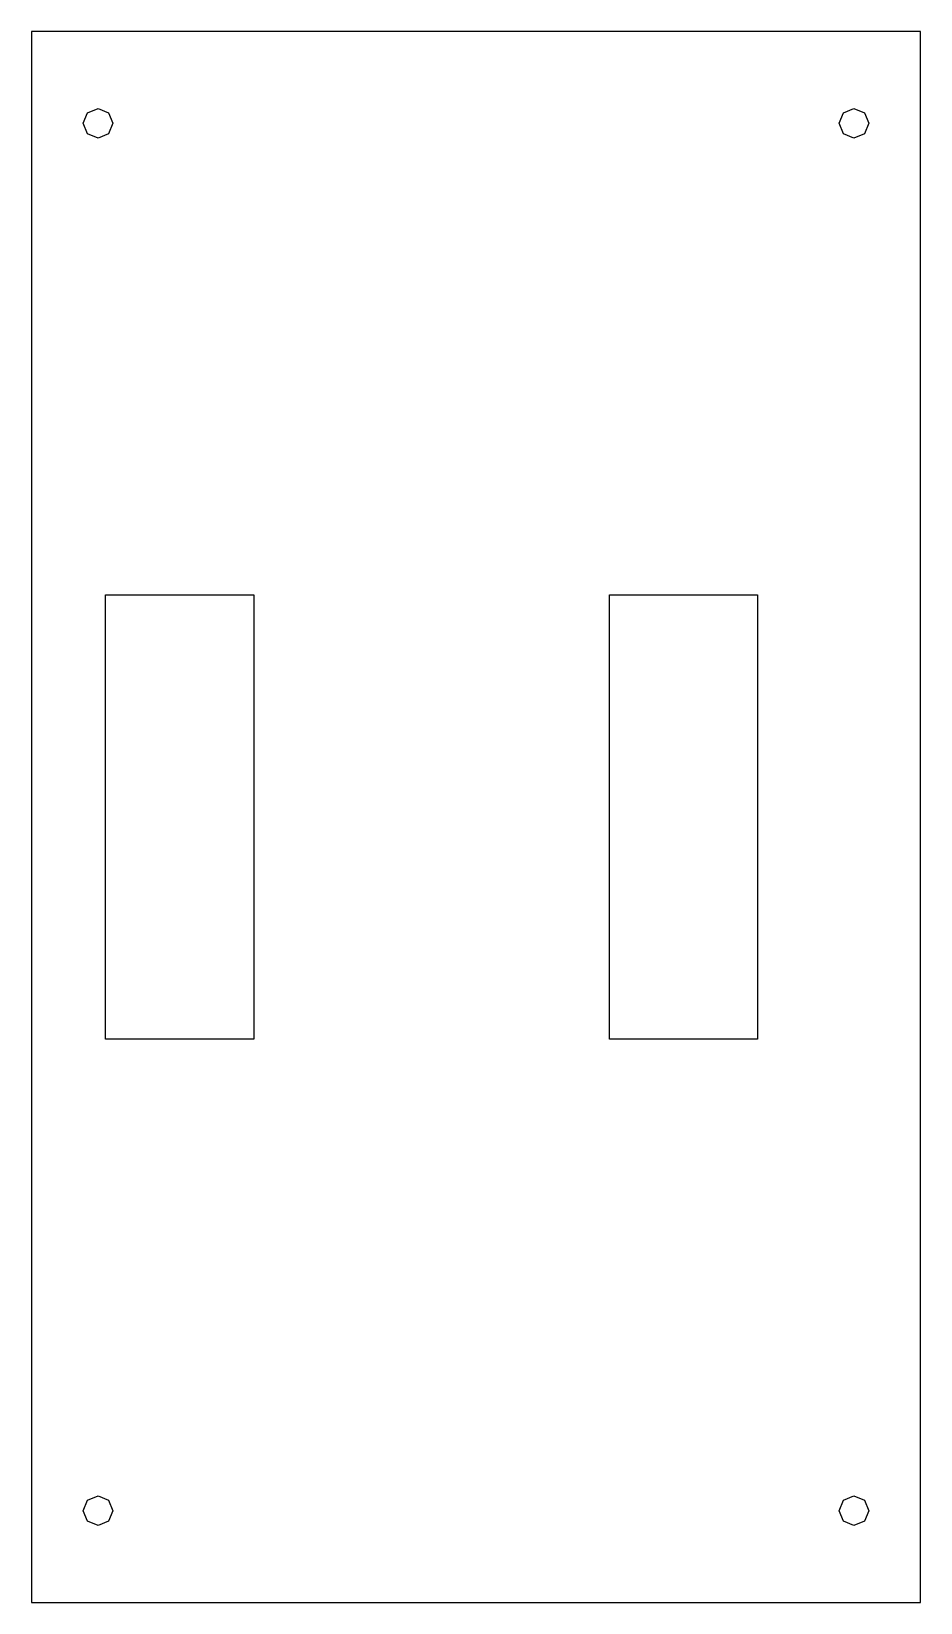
# Model space of a CAD drawing. Header units: metres. Extents: x 0 to 30, y 0 to 53.
import ezdxf

# ---------------------------------------------------------------- set-up
doc = ezdxf.new("R2010")
doc.units = ezdxf.units.M

msp = doc.modelspace()

# ---------------------------------------------------------------- linework, layer by layer
for p, q in [((30, 53), (0, 53)), ((0, 53), (0, 0)), ((30, 0), (30, 53)), ((1.896, 50.254), (2.25, 50.4)), ((2.25, 50.4), (2.604, 50.254)), ((27.396, 50.254), (27.75, 50.4)), ((27.75, 50.4), (28.104, 50.254)), ((1.75, 49.9), (1.896, 50.254)), ((1.896, 49.546), (1.75, 49.9)), ((2.604, 50.254), (2.75, 49.9)), ((2.75, 49.9), (2.604, 49.546)), ((27.25, 49.9), (27.396, 50.254)), ((27.396, 49.546), (27.25, 49.9)), ((28.104, 50.254), (28.25, 49.9)), ((28.25, 49.9), (28.104, 49.546)), ((2.25, 49.4), (1.896, 49.546)), ((2.604, 49.546), (2.25, 49.4)), ((27.75, 49.4), (27.396, 49.546)), ((28.104, 49.546), (27.75, 49.4)), ((2.5, 19), (2.5, 34)), ((2.5, 34), (7.5, 34)), ((7.5, 34), (7.5, 19)), ((19.5, 19), (19.5, 34)), ((19.5, 34), (24.5, 34)), ((24.5, 34), (24.5, 19)), ((7.5, 19), (2.5, 19)), ((24.5, 19), (19.5, 19)), ((1.75, 3.1), (1.896, 3.454)), ((1.896, 3.454), (2.25, 3.6)), ((2.25, 3.6), (2.604, 3.454)), ((2.604, 3.454), (2.75, 3.1)), ((27.25, 3.1), (27.396, 3.454)), ((27.396, 3.454), (27.75, 3.6)), ((27.75, 3.6), (28.104, 3.454)), ((28.104, 3.454), (28.25, 3.1)), ((1.896, 2.746), (1.75, 3.1)), ((2.25, 2.6), (1.896, 2.746)), ((2.604, 2.746), (2.25, 2.6)), ((2.75, 3.1), (2.604, 2.746)), ((27.396, 2.746), (27.25, 3.1)), ((27.75, 2.6), (27.396, 2.746)), ((28.104, 2.746), (27.75, 2.6)), ((28.25, 3.1), (28.104, 2.746)), ((0, 0), (30, 0))]:
    msp.add_line(p, q)

doc.saveas('drawing.dxf')
